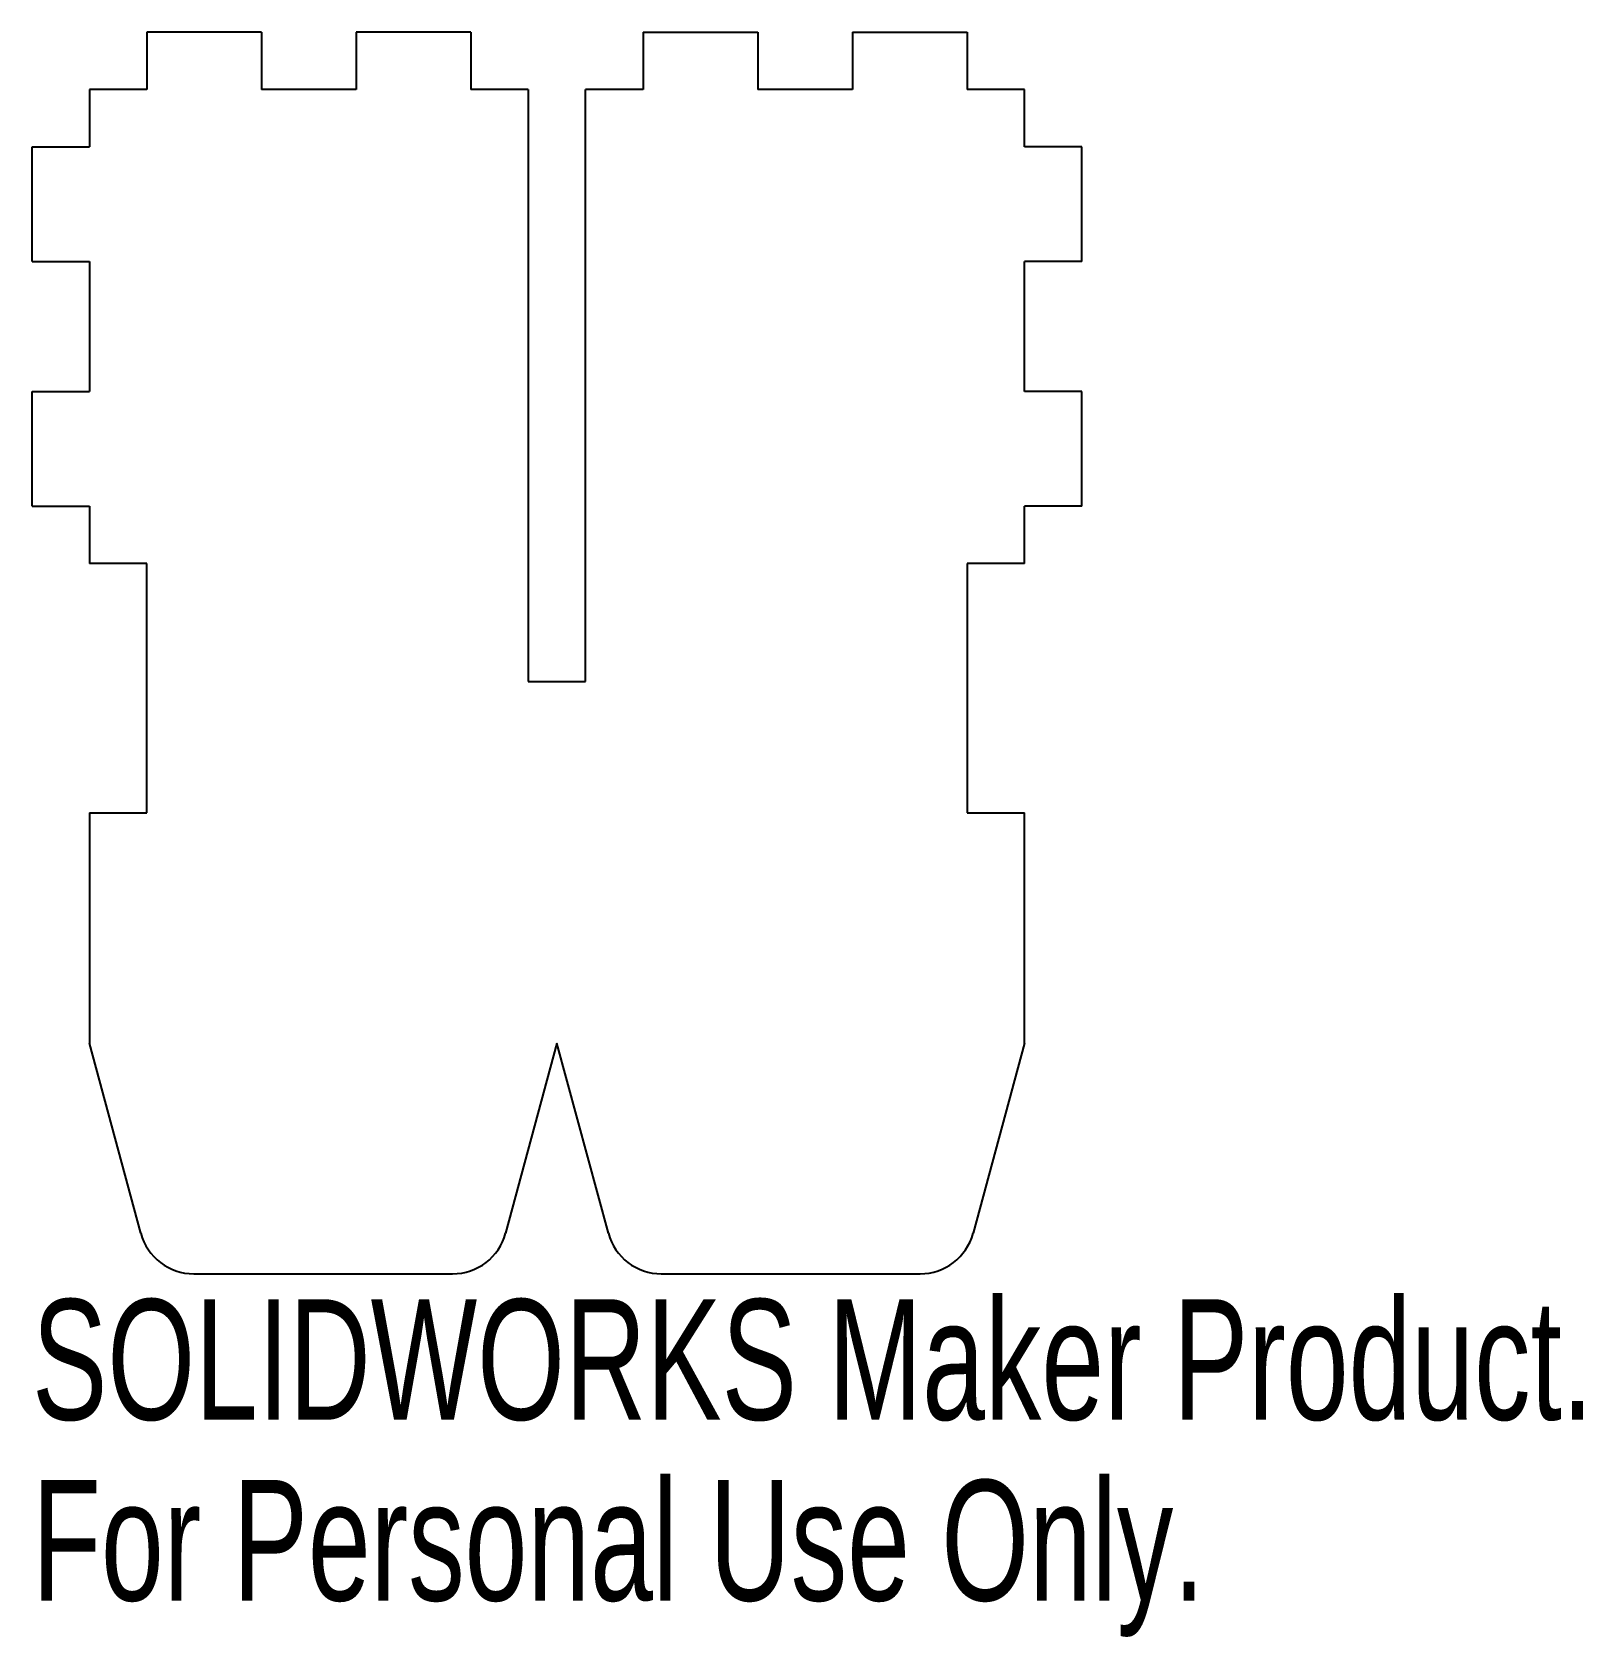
# Model space of a CAD drawing. Header units: millimetres. Extents: x -21.1 to 41.1, y -38.3 to 26.1.
import ezdxf

# ---------------------------------------------------------------- set-up
doc = ezdxf.new("R2010")
doc.units = ezdxf.units.MM
doc.styles.add('SLDTEXTSTYLE0', font='TXT', dxfattribs={"width": 0.7})

msp = doc.modelspace()

# ---------------------------------------------------------------- linework, layer by layer
at = {"color": 7, "linetype": 'Continuous', "lineweight": 25}
for p, q in [((-16.45, 26.05), (-16.45, 23.75)), ((-11.85, 26.05), (-16.45, 26.05)), ((-11.85, 26.05), (-11.85, 23.75)), ((-8.05, 26.05), (-8.05, 23.75)), ((-3.45, 26.05), (-8.05, 26.05)), ((-3.45, 26.05), (-3.45, 23.75)), ((3.45, 26.05), (3.45, 23.75)), ((3.45, 26.05), (8.05, 26.05)), ((8.05, 26.05), (8.05, 23.75)), ((11.85, 26.05), (11.85, 23.75)), ((11.85, 26.05), (16.45, 26.05)), ((16.45, 26.05), (16.45, 23.75)), ((-18.75, 23.75), (-18.75, 21.45)), ((-16.45, 23.75), (-18.75, 23.75)), ((-8.05, 23.75), (-11.85, 23.75)), ((-1.15, 23.75), (-3.45, 23.75)), ((-1.15, 23.75), (-1.15, 0)), ((1.15, 0), (1.15, 23.75)), ((3.45, 23.75), (1.15, 23.75)), ((11.85, 23.75), (8.05, 23.75)), ((18.75, 23.75), (16.45, 23.75)), ((18.75, 21.45), (18.75, 23.75)), ((-21.05, 16.85), (-21.05, 21.45)), ((-21.05, 21.45), (-18.75, 21.45)), ((21.05, 21.45), (18.75, 21.45)), ((21.05, 16.85), (21.05, 21.45)), ((-21.05, 16.85), (-18.75, 16.85)), ((-18.75, 16.85), (-18.75, 11.642)), ((21.05, 16.85), (18.75, 16.85)), ((18.75, 11.642), (18.75, 16.85)), ((-21.05, 7.042), (-21.05, 11.642)), ((-21.05, 11.642), (-18.75, 11.642)), ((21.05, 11.642), (18.75, 11.642)), ((21.05, 7.042), (21.05, 11.642)), ((-21.05, 7.042), (-18.75, 7.042)), ((-18.75, 7.042), (-18.75, 4.742)), ((21.05, 7.042), (18.75, 7.042)), ((18.75, 4.742), (18.75, 7.042)), ((-16.45, 4.742), (-18.75, 4.742)), ((-16.45, -5.258), (-16.45, 4.742)), ((18.75, 4.742), (16.45, 4.742)), ((16.45, 4.742), (16.45, -5.258)), ((-1.15, 0), (1.15, 0)), ((-18.75, -5.258), (-18.75, -14.504)), ((-18.75, -5.258), (-16.45, -5.258)), ((16.45, -5.258), (18.75, -5.258)), ((18.75, -14.504), (18.75, -5.258)), ((-16.69, -22.124), (-18.75, -14.504)), ((0, -14.504), (-2.06, -22.124)), ((2.06, -22.124), (0, -14.504)), ((18.75, -14.504), (16.69, -22.124)), ((-14.566, -23.75), (-4.184, -23.75)), ((4.184, -23.75), (14.566, -23.75))]:
    msp.add_line(p, q, dxfattribs=at)
for centre, start, end in [((-14.566, -21.55), 195.12992, 270), ((-4.184, -21.55), 270, 344.87008), ((4.184, -21.55), 195.12992, 270), ((14.566, -21.55), 270, 344.87008)]:
    msp.add_arc(centre, 2.2, start, end, dxfattribs=at)

# ---------------------------------------------------------------- texts
at = {"color": 7, "linetype": 'Continuous', "char_height": 4.83362, "attachment_point": 1, "style": 'SLDTEXTSTYLE0'}
for s, insert in [('SOLIDWORKS Maker Product.', (-21.05, -24.77)), ('For Personal Use Only.', (-21.05, -32.02))]:
    msp.add_mtext(s, dxfattribs=dict(at, insert=insert))

doc.saveas('drawing.dxf')
